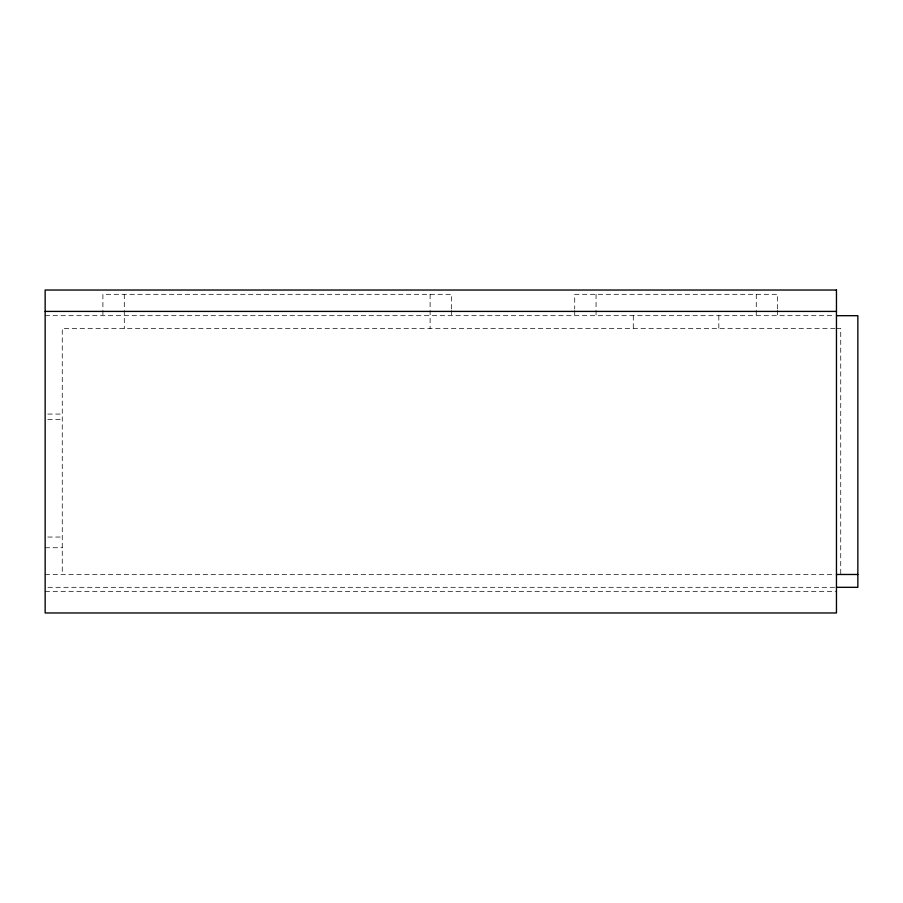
<?xml version="1.0" encoding="UTF-8"?>
<svg xmlns="http://www.w3.org/2000/svg" width="903" height="903" viewBox="0 0 903 903"><rect width="100%" height="100%" fill="white"/><g stroke="black" fill="none" stroke-linecap="round" stroke-linejoin="round"><path stroke-width="0.68" stroke-dasharray="4.51 3.39" d="M45.15 315.689L835.049 315.689M835.094 328.523L62.262 328.523L62.262 574.477M836.505 328.523L840.738 328.523L840.738 574.477M47.78 414.071L62.262 414.071M47.78 419.421L62.262 419.421M47.78 537.048L62.262 537.048M45.15 547.737L62.262 547.737M45.15 574.477L835.094 574.477M47.972 587.311L836.46 587.311M45.15 591.589L836.46 591.589M777.652 309.007L777.652 294.31L574.726 294.31L574.726 309.007M777.652 310.35L777.652 315.689M756.262 294.31L756.262 309.007M756.262 310.35L756.262 315.689M718.833 315.689L718.833 328.523M633.285 315.689L633.285 328.523M596.059 294.31L596.059 309.007M596.059 310.35L596.059 315.689M574.726 310.35L574.726 315.689M451.5 309.007L451.5 294.31L102.897 294.31L102.897 309.007M451.5 310.35L451.5 315.689M430.11 294.31L430.11 309.007M430.11 310.35L430.11 328.523M124.287 294.31L124.287 309.007M124.287 310.35L124.287 328.523M102.897 310.35L102.897 315.689"/><path stroke-width="1.35" d="M45.15 311.411L836.46 311.411M836.46 315.689L857.85 315.689L857.85 587.311L836.46 587.311M836.46 574.477L857.85 574.477M836.46 290.032L45.15 290.032L45.15 612.968L836.46 612.968L836.46 290.032"/></g></svg>
